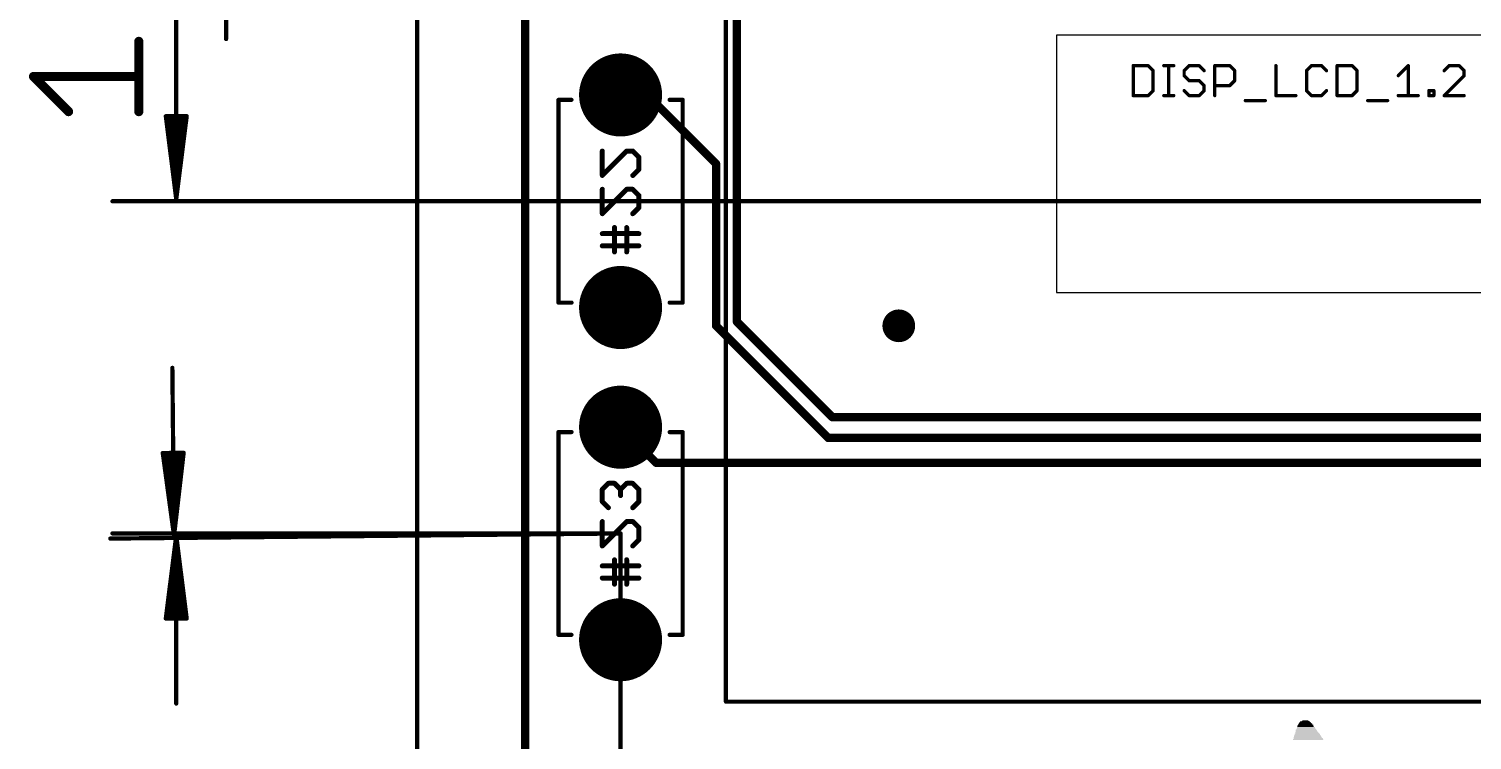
# Model space of a CAD drawing. Extents: x -15 to 72, y -20 to 100.
# Drawn here: x -15.18 to 28.97, y 6.38 to 28.13 of the extents above; entities that cross this region are included whole.
import ezdxf

# ---------------------------------------------------------------- set-up
doc = ezdxf.new("R2010")
doc.units = 0
for name, color, linetype in [('1', 12, 'CONTINUOUS'), ('16', 132, 'CONTINUOUS'), ('17', 110, 'CONTINUOUS'), ('20', 53, 'CONTINUOUS'), ('22', 6, 'CONTINUOUS'), ('23', 53, 'CONTINUOUS'), ('24', 53, 'CONTINUOUS'), ('27', 253, 'CONTINUOUS'), ('51', 253, 'CONTINUOUS')]:
    doc.layers.add(name, color=color, linetype=linetype)

# ---------------------------------------------------------------- blocks, each defined once
blk = doc.blocks.new('ROUNDP')
at = {"const_width": 0.5}
blk.add_lwpolyline([(0, -0.25, 1), (0, 0.25, 1), (0, -0.25)], format="xyb", dxfattribs=at)
blk = doc.blocks.new('PIE')
at = {"const_width": 0.5}
blk.add_lwpolyline([(0, -0.25, 1), (0, 0.25, 1), (0, -0.25)], format="xyb", dxfattribs=at)
blk = doc.blocks.new('RECT')
blk.add_solid([(-0.5, -0.5), (0.5, -0.5), (-0.5, 0.5), (0.5, 0.5)])

msp = doc.modelspace()

# ---------------------------------------------------------------- linework, layer by layer
at = {"layer": '1', "const_width": 0.254}
for points in [[(0, 0), (0, 85.09)], [(6.477, 29.972), (6.477, 19.177)], [(2.921, 26.11), (3.735, 26.11)], [(3.735, 26.11), (5.842, 24.003)], [(5.842, 24.003), (5.842, 19.05)], [(5.842, 19.05), (9.271, 15.621)], [(6.477, 19.177), (9.398, 16.256)], [(9.398, 16.256), (44.831, 16.256)], [(2.921, 15.95), (4.012, 14.859)], [(9.271, 15.621), (45.085, 15.621)], [(4.012, 14.859), (45.085, 14.859)]]:
    msp.add_lwpolyline(points, dxfattribs=at)
at = {"layer": '1', "const_width": 0.127}
for points in [[(2.921, 26.1735, 1), (2.921, 26.0465)], [(3.7799, 26.1549, 1), (3.6901, 26.0651)], [(3.735, 26.0465, 1), (3.735, 26.1735)], [(5.9055, 24.003, 1), (5.7785, 24.003)], [(5.7971, 23.9581, 1), (5.8869, 24.0479)], [(5.8869, 19.0949, 1), (5.7971, 19.0051)], [(5.7785, 19.05, 1), (5.9055, 19.05)], [(6.5219, 19.2219, 1), (6.4321, 19.1321)], [(6.4135, 19.177, 1), (6.5405, 19.177)], [(9.398, 16.3195, 1), (9.398, 16.1925)], [(9.3531, 16.2111, 1), (9.4429, 16.3009)], [(2.9659, 15.9949, 1), (2.8761, 15.9051)], [(9.271, 15.6845, 1), (9.271, 15.5575)], [(9.2261, 15.5761, 1), (9.3159, 15.6659)], [(4.012, 14.9225, 1), (4.012, 14.7955)], [(3.9671, 14.8141, 1), (4.0569, 14.9039)]]:
    msp.add_lwpolyline(points, format="xyb", dxfattribs=at)
at = {"layer": '16', "const_width": 0.254}
msp.add_lwpolyline([(0, 0), (0, 85.09)], dxfattribs=at)
at = {"layer": '20'}
for p, q in [((46.228, 27.94), (16.256, 27.94)), ((16.256, 27.94), (16.256, 20.066)), ((16.256, 20.066), (46.228, 20.066))]:
    msp.add_line(p, q, dxfattribs=at)
at = {"layer": '20', "const_width": 0.127}
msp.add_lwpolyline([(0, 85), (0, 0)], dxfattribs=at)
at = {"layer": '22'}
for points, const_width in [([(6.142, 76.958), (6.142, 7.558)], 0.127), ([(1.421, 25.96), (1.021, 25.96)], 0.127), ([(1.021, 25.96), (1.021, 19.76)], 0.127), ([(4.421, 25.96), (4.821, 25.96)], 0.127), ([(4.821, 25.96), (4.821, 19.76)], 0.127), ([(2.3622, 24.3936), (2.3622, 23.6479)], 0.1524), ([(2.3622, 23.6479), (3.1079, 24.3936)], 0.1524), ([(3.1079, 24.3936), (3.2943, 24.3936)], 0.1524), ([(3.2943, 24.3936), (3.4808, 24.2072)], 0.1524), ([(3.4808, 24.2072), (3.4808, 23.8343)], 0.1524), ([(3.4808, 23.8343), (3.2943, 23.6479)], 0.1524), ([(2.3622, 23.2242), (2.3622, 22.4785)], 0.1524), ([(2.3622, 22.4785), (3.1079, 23.2242)], 0.1524), ([(3.1079, 23.2242), (3.2943, 23.2242)], 0.1524), ([(3.2943, 23.2242), (3.4808, 23.0378)], 0.1524), ([(3.4808, 23.0378), (3.4808, 22.6649)], 0.1524), ([(3.4808, 22.6649), (3.2943, 22.4785)], 0.1524), ([(2.7351, 21.3091), (2.7351, 22.0548)], 0.1524), ([(3.1079, 21.8684), (3.1079, 22.0548)], 0.1524), ([(3.4808, 21.8684), (2.3622, 21.8684)], 0.1524), ([(3.1079, 21.3091), (3.1079, 21.8684)], 0.1524), ([(2.3622, 21.4955), (3.4808, 21.4955)], 0.1524), ([(1.021, 19.76), (1.421, 19.76)], 0.127), ([(4.821, 19.76), (4.421, 19.76)], 0.127), ([(1.421, 15.8), (1.021, 15.8)], 0.127), ([(1.021, 15.8), (1.021, 9.6)], 0.127), ([(4.421, 15.8), (4.821, 15.8)], 0.127), ([(4.821, 15.8), (4.821, 9.6)], 0.127), ([(2.5486, 14.2336), (2.3622, 14.0472)], 0.1524), ([(2.7351, 14.2336), (2.5486, 14.2336)], 0.1524), ([(2.9215, 14.0472), (2.7351, 14.2336)], 0.1524), ([(3.1079, 14.2336), (2.9215, 14.0472)], 0.1524), ([(3.2943, 14.2336), (3.1079, 14.2336)], 0.1524), ([(3.4808, 14.0472), (3.2943, 14.2336)], 0.1524), ([(2.3622, 14.0472), (2.3622, 13.6743)], 0.1524), ([(2.3622, 13.6743), (2.5486, 13.4879)], 0.1524), ([(2.9215, 14.0472), (2.9215, 13.8607)], 0.1524), ([(3.2943, 13.4879), (3.4808, 13.6743)], 0.1524), ([(3.4808, 13.6743), (3.4808, 14.0472)], 0.1524), ([(2.3622, 13.0642), (2.3622, 12.3185)], 0.1524), ([(2.3622, 12.3185), (3.1079, 13.0642)], 0.1524), ([(3.1079, 13.0642), (3.2943, 13.0642)], 0.1524), ([(3.2943, 13.0642), (3.4808, 12.8778)], 0.1524), ([(3.4808, 12.8778), (3.4808, 12.5049)], 0.1524), ([(3.4808, 12.5049), (3.2943, 12.3185)], 0.1524), ([(2.7351, 11.1491), (2.7351, 11.8948)], 0.1524), ([(3.1079, 11.7084), (3.1079, 11.8948)], 0.1524), ([(3.4808, 11.7084), (2.3622, 11.7084)], 0.1524), ([(3.1079, 11.1491), (3.1079, 11.7084)], 0.1524), ([(2.3622, 11.3355), (3.4808, 11.3355)], 0.1524), ([(1.021, 9.6), (1.421, 9.6)], 0.127), ([(4.821, 9.6), (4.421, 9.6)], 0.127), ([(6.142, 7.558), (56.342, 7.558)], 0.127)]:
    msp.add_lwpolyline(points, dxfattribs=dict(at, const_width=const_width))
for points, const_width in [([(1.021, 25.9917, 1), (1.021, 25.9283)], 0.0635), ([(1.0528, 25.96, 1), (0.9893, 25.96)], 0.0635), ([(1.421, 25.9283, 1), (1.421, 25.9917)], 0.0635), ([(4.421, 25.9917, 1), (4.421, 25.9283)], 0.0635), ([(4.8528, 25.96, 1), (4.7893, 25.96)], 0.0635), ([(4.821, 25.9283, 1), (4.821, 25.9917)], 0.0635), ([(2.4003, 24.3936, 1), (2.3241, 24.3936)], 0.0762), ([(3.1079, 24.4317, 1), (3.1079, 24.3555)], 0.0762), ([(3.1348, 24.3667, 1), (3.081, 24.4205)], 0.0762), ([(3.3213, 24.4205, 1), (3.2674, 24.3667)], 0.0762), ([(3.2943, 24.3555, 1), (3.2943, 24.4317)], 0.0762), ([(3.5189, 24.2072, 1), (3.4427, 24.2072)], 0.0762), ([(3.4427, 23.8343, 1), (3.5189, 23.8343)], 0.0762), ([(3.4538, 24.1802, 1), (3.5077, 24.2341)], 0.0762), ([(3.5077, 23.8074, 1), (3.4538, 23.8613)], 0.0762), ([(2.3241, 23.6479, 1), (2.4003, 23.6479)], 0.0762), ([(2.3353, 23.6748, 1), (2.3891, 23.621)], 0.0762), ([(3.2674, 23.6748, 1), (3.3213, 23.621)], 0.0762), ([(2.4003, 23.2242, 1), (2.3241, 23.2242)], 0.0762), ([(3.1079, 23.2623, 1), (3.1079, 23.1861)], 0.0762), ([(3.1348, 23.1973, 1), (3.081, 23.2511)], 0.0762), ([(3.3213, 23.2511, 1), (3.2674, 23.1973)], 0.0762), ([(3.2943, 23.1861, 1), (3.2943, 23.2623)], 0.0762), ([(3.5189, 23.0378, 1), (3.4427, 23.0378)], 0.0762), ([(3.4538, 23.0108, 1), (3.5077, 23.0647)], 0.0762), ([(2.3241, 22.4785, 1), (2.4003, 22.4785)], 0.0762), ([(2.3353, 22.5054, 1), (2.3891, 22.4516)], 0.0762), ([(3.2674, 22.5054, 1), (3.3213, 22.4516)], 0.0762), ([(3.4427, 22.6649, 1), (3.5189, 22.6649)], 0.0762), ([(3.5077, 22.638, 1), (3.4538, 22.6919)], 0.0762), ([(2.7732, 22.0548, 1), (2.697, 22.0548)], 0.0762), ([(3.146, 22.0548, 1), (3.0698, 22.0548)], 0.0762), ([(2.3622, 21.9065, 1), (2.3622, 21.8303)], 0.0762), ([(3.146, 21.8684, 1), (3.0698, 21.8684)], 0.0762), ([(3.0698, 21.8684, 1), (3.146, 21.8684)], 0.0762), ([(3.4808, 21.8303, 1), (3.4808, 21.9065)], 0.0762), ([(2.3622, 21.5336, 1), (2.3622, 21.4574)], 0.0762), ([(2.697, 21.3091, 1), (2.7732, 21.3091)], 0.0762), ([(3.0698, 21.3091, 1), (3.146, 21.3091)], 0.0762), ([(3.4808, 21.4574, 1), (3.4808, 21.5336)], 0.0762), ([(1.021, 19.7918, 1), (1.021, 19.7283)], 0.0635), ([(0.9893, 19.76, 1), (1.0528, 19.76)], 0.0635), ([(1.421, 19.7283, 1), (1.421, 19.7918)], 0.0635), ([(4.421, 19.7918, 1), (4.421, 19.7283)], 0.0635), ([(4.7893, 19.76, 1), (4.8528, 19.76)], 0.0635), ([(4.821, 19.7283, 1), (4.821, 19.7918)], 0.0635), ([(1.021, 15.8318, 1), (1.021, 15.7683)], 0.0635), ([(1.0528, 15.8, 1), (0.9893, 15.8)], 0.0635), ([(1.421, 15.7683, 1), (1.421, 15.8318)], 0.0635), ([(4.421, 15.8318, 1), (4.421, 15.7683)], 0.0635), ([(4.8528, 15.8, 1), (4.7893, 15.8)], 0.0635), ([(4.821, 15.7683, 1), (4.821, 15.8318)], 0.0635), ([(2.5486, 14.2717, 1), (2.5486, 14.1955)], 0.0762), ([(2.5756, 14.2067, 1), (2.5217, 14.2605)], 0.0762), ([(2.762, 14.2605, 1), (2.7081, 14.2067)], 0.0762), ([(2.7351, 14.1955, 1), (2.7351, 14.2717)], 0.0762), ([(3.1079, 14.2717, 1), (3.1079, 14.1955)], 0.0762), ([(3.1348, 14.2067, 1), (3.081, 14.2605)], 0.0762), ([(3.3213, 14.2605, 1), (3.2674, 14.2067)], 0.0762), ([(3.2943, 14.1955, 1), (3.2943, 14.2717)], 0.0762), ([(2.4003, 14.0472, 1), (2.3241, 14.0472)], 0.0762), ([(2.3353, 14.0741, 1), (2.3891, 14.0202)], 0.0762), ([(2.3891, 13.7013, 1), (2.3353, 13.6474)], 0.0762), ([(2.3241, 13.6743, 1), (2.4003, 13.6743)], 0.0762), ([(2.8945, 14.0741, 1), (2.9484, 14.0202)], 0.0762), ([(2.9596, 14.0472, 1), (2.8834, 14.0472)], 0.0762), ([(2.8834, 13.8607, 1), (2.9596, 13.8607)], 0.0762), ([(2.8945, 14.0202, 1), (2.9484, 14.0741)], 0.0762), ([(3.5189, 14.0472, 1), (3.4427, 14.0472)], 0.0762), ([(3.4427, 13.6743, 1), (3.5189, 13.6743)], 0.0762), ([(3.4538, 14.0202, 1), (3.5077, 14.0741)], 0.0762), ([(3.5077, 13.6474, 1), (3.4538, 13.7013)], 0.0762), ([(2.5217, 13.461, 1), (2.5756, 13.5148)], 0.0762), ([(3.2674, 13.5148, 1), (3.3213, 13.461)], 0.0762), ([(2.4003, 13.0642, 1), (2.3241, 13.0642)], 0.0762), ([(3.1079, 13.1023, 1), (3.1079, 13.0261)], 0.0762), ([(3.1348, 13.0373, 1), (3.081, 13.0911)], 0.0762), ([(3.3213, 13.0911, 1), (3.2674, 13.0373)], 0.0762), ([(3.2943, 13.0261, 1), (3.2943, 13.1023)], 0.0762), ([(3.5189, 12.8778, 1), (3.4427, 12.8778)], 0.0762), ([(3.4538, 12.8508, 1), (3.5077, 12.9047)], 0.0762), ([(2.3353, 12.3454, 1), (2.3891, 12.2916)], 0.0762), ([(3.2674, 12.3454, 1), (3.3213, 12.2916)], 0.0762), ([(3.4427, 12.5049, 1), (3.5189, 12.5049)], 0.0762), ([(3.5077, 12.478, 1), (3.4538, 12.5319)], 0.0762), ([(2.3241, 12.3185, 1), (2.4003, 12.3185)], 0.0762), ([(2.7732, 11.8948, 1), (2.697, 11.8948)], 0.0762), ([(3.146, 11.8948, 1), (3.0698, 11.8948)], 0.0762), ([(2.3622, 11.7465, 1), (2.3622, 11.6703)], 0.0762), ([(3.146, 11.7084, 1), (3.0698, 11.7084)], 0.0762), ([(3.0698, 11.7084, 1), (3.146, 11.7084)], 0.0762), ([(3.4808, 11.6703, 1), (3.4808, 11.7465)], 0.0762), ([(2.3622, 11.3736, 1), (2.3622, 11.2974)], 0.0762), ([(2.697, 11.1491, 1), (2.7732, 11.1491)], 0.0762), ([(3.0698, 11.1491, 1), (3.146, 11.1491)], 0.0762), ([(3.4808, 11.2974, 1), (3.4808, 11.3736)], 0.0762), ([(1.021, 9.6318, 1), (1.021, 9.5682)], 0.0635), ([(0.9893, 9.6, 1), (1.0528, 9.6)], 0.0635), ([(1.421, 9.5682, 1), (1.421, 9.6318)], 0.0635), ([(4.421, 9.6318, 1), (4.421, 9.5682)], 0.0635), ([(4.7893, 9.6, 1), (4.8528, 9.6)], 0.0635), ([(4.821, 9.5682, 1), (4.821, 9.6318)], 0.0635), ([(6.142, 7.5898, 1), (6.142, 7.5263)], 0.0635), ([(6.1103, 7.558, 1), (6.1738, 7.558)], 0.0635)]:
    msp.add_lwpolyline(points, format="xyb", dxfattribs=dict(at, const_width=const_width))
at = {"layer": '23'}
msp.add_point((11.43, 19.05), dxfattribs=at)
at = {"layer": '24'}
for p in [(2.921, 22.86), (2.921, 12.7)]:
    msp.add_point(p, dxfattribs=at)
at = {"layer": '27', "const_width": 0.1016}
for points in [[(18.5988, 27.005), (18.5988, 26.0898)], [(19.0564, 27.005), (18.5988, 27.005)], [(19.2089, 26.8525), (19.0564, 27.005)], [(19.5343, 27.005), (19.8394, 27.005)], [(19.6868, 26.0898), (19.6868, 27.005)], [(20.3105, 27.005), (20.158, 26.8525)], [(20.6156, 27.005), (20.3105, 27.005)], [(20.7681, 26.8525), (20.6156, 27.005)], [(21.0935, 26.0898), (21.0935, 27.005)], [(21.0935, 27.005), (21.5511, 27.005)], [(21.5511, 27.005), (21.7036, 26.8525)], [(22.9646, 27.005), (22.9646, 26.0898)], [(24.0526, 27.005), (23.9001, 26.8525)], [(24.3577, 27.005), (24.0526, 27.005)], [(24.5102, 26.8525), (24.3577, 27.005)], [(24.8356, 27.005), (24.8356, 26.0898)], [(25.2932, 27.005), (24.8356, 27.005)], [(25.4457, 26.8525), (25.2932, 27.005)], [(26.7066, 26.6999), (27.0117, 27.005)], [(27.0117, 27.005), (27.0117, 26.0898)], [(28.2624, 27.005), (28.1099, 26.8525)], [(28.5675, 27.005), (28.2624, 27.005)], [(28.72, 26.8525), (28.5675, 27.005)], [(19.2089, 26.2423), (19.2089, 26.8525)], [(20.158, 26.8525), (20.158, 26.6999)], [(20.158, 26.6999), (20.3105, 26.5474)], [(20.3105, 26.5474), (20.6156, 26.5474)], [(20.6156, 26.5474), (20.7681, 26.3949)], [(21.7036, 26.5474), (21.5511, 26.3949)], [(21.7036, 26.8525), (21.7036, 26.5474)], [(23.9001, 26.8525), (23.9001, 26.2423)], [(25.4457, 26.2423), (25.4457, 26.8525)], [(28.1099, 26.0898), (28.72, 26.6999)], [(28.72, 26.6999), (28.72, 26.8525)], [(18.5988, 26.0898), (19.0564, 26.0898)], [(19.0564, 26.0898), (19.2089, 26.2423)], [(19.5343, 26.0898), (19.8394, 26.0898)], [(20.3105, 26.0898), (20.158, 26.2423)], [(20.6156, 26.0898), (20.3105, 26.0898)], [(20.7681, 26.2423), (20.6156, 26.0898)], [(20.7681, 26.3949), (20.7681, 26.2423)], [(21.5511, 26.3949), (21.0935, 26.3949)], [(22.9646, 26.0898), (23.5747, 26.0898)], [(23.9001, 26.2423), (24.0526, 26.0898)], [(24.0526, 26.0898), (24.3577, 26.0898)], [(24.3577, 26.0898), (24.5102, 26.2423)], [(24.8356, 26.0898), (25.2932, 26.0898)], [(25.2932, 26.0898), (25.4457, 26.2423)], [(26.7066, 26.0898), (27.3167, 26.0898)], [(27.6421, 26.0898), (27.6421, 26.2423)], [(27.6421, 26.2423), (27.7947, 26.2423)], [(27.7947, 26.0898), (27.6421, 26.0898)], [(27.7947, 26.2423), (27.7947, 26.0898)], [(28.72, 26.0898), (28.1099, 26.0898)], [(22.029, 25.9373), (22.6392, 25.9373)], [(25.7711, 25.9373), (26.3812, 25.9373)]]:
    msp.add_lwpolyline(points, dxfattribs=at)
at = {"layer": '27', "const_width": 0.0508}
for points in [[(18.6242, 27.005, 1), (18.5734, 27.005)], [(18.5988, 27.0304, 1), (18.5988, 26.9796)], [(19.0744, 27.0229, 1), (19.0384, 26.987)], [(19.0564, 26.9796, 1), (19.0564, 27.0304)], [(19.5343, 27.0304, 1), (19.5343, 26.9796)], [(19.7122, 27.005, 1), (19.6614, 27.005)], [(19.8394, 26.9796, 1), (19.8394, 27.0304)], [(20.3105, 27.0304, 1), (20.3105, 26.9796)], [(20.3285, 26.987, 1), (20.2926, 27.0229)], [(20.6335, 27.0229, 1), (20.5976, 26.987)], [(20.6156, 26.9796, 1), (20.6156, 27.0304)], [(21.1189, 27.005, 1), (21.0681, 27.005)], [(21.0935, 27.0304, 1), (21.0935, 26.9796)], [(21.5691, 27.0229, 1), (21.5331, 26.987)], [(21.5511, 26.9796, 1), (21.5511, 27.0304)], [(22.99, 27.005, 1), (22.9392, 27.005)], [(24.0526, 27.0304, 1), (24.0526, 26.9796)], [(24.0706, 26.987, 1), (24.0346, 27.0229)], [(24.3756, 27.0229, 1), (24.3397, 26.987)], [(24.3577, 26.9796, 1), (24.3577, 27.0304)], [(24.861, 27.005, 1), (24.8102, 27.005)], [(24.8356, 27.0304, 1), (24.8356, 26.9796)], [(25.3111, 27.0229, 1), (25.2752, 26.987)], [(25.2932, 26.9796, 1), (25.2932, 27.0304)], [(27.0371, 27.005, 1), (26.9863, 27.005)], [(27.0296, 26.987, 1), (26.9937, 27.0229)], [(28.2624, 27.0304, 1), (28.2624, 26.9796)], [(28.2804, 26.987, 1), (28.2445, 27.0229)], [(28.5855, 27.0229, 1), (28.5495, 26.987)], [(28.5675, 26.9796, 1), (28.5675, 27.0304)], [(19.2343, 26.8525, 1), (19.1835, 26.8525)], [(19.191, 26.8345, 1), (19.2269, 26.8704)], [(20.1834, 26.8525, 1), (20.1326, 26.8525)], [(20.14, 26.8704, 1), (20.176, 26.8345)], [(20.176, 26.7179, 1), (20.14, 26.682)], [(20.1326, 26.6999, 1), (20.1834, 26.6999)], [(20.3105, 26.5728, 1), (20.3105, 26.522)], [(20.2926, 26.5294, 1), (20.3285, 26.5654)], [(20.6335, 26.5654, 1), (20.5976, 26.5294)], [(20.6156, 26.522, 1), (20.6156, 26.5728)], [(20.7502, 26.8345, 1), (20.7861, 26.8704)], [(21.729, 26.8525, 1), (21.6782, 26.8525)], [(21.6782, 26.5474, 1), (21.729, 26.5474)], [(21.6857, 26.8345, 1), (21.7216, 26.8704)], [(21.7216, 26.5294, 1), (21.6857, 26.5654)], [(23.9255, 26.8525, 1), (23.8747, 26.8525)], [(23.8821, 26.8704, 1), (23.918, 26.8345)], [(24.4922, 26.8345, 1), (24.5282, 26.8704)], [(25.4711, 26.8525, 1), (25.4203, 26.8525)], [(25.4277, 26.8345, 1), (25.4637, 26.8704)], [(26.6887, 26.7179, 1), (26.7246, 26.682)], [(28.0919, 26.8704, 1), (28.1279, 26.8345)], [(28.7454, 26.8525, 1), (28.6946, 26.8525)], [(28.6946, 26.6999, 1), (28.7454, 26.6999)], [(28.7021, 26.8345, 1), (28.738, 26.8704)], [(28.738, 26.682, 1), (28.7021, 26.7179)], [(18.5988, 26.1152, 1), (18.5988, 26.0644)], [(18.5734, 26.0898, 1), (18.6242, 26.0898)], [(19.0384, 26.1078, 1), (19.0744, 26.0718)], [(19.0564, 26.0644, 1), (19.0564, 26.1152)], [(19.1835, 26.2423, 1), (19.2343, 26.2423)], [(19.2269, 26.2244, 1), (19.191, 26.2603)], [(19.5343, 26.1152, 1), (19.5343, 26.0644)], [(19.6614, 26.0898, 1), (19.7122, 26.0898)], [(19.8394, 26.0644, 1), (19.8394, 26.1152)], [(20.176, 26.2603, 1), (20.14, 26.2244)], [(20.3105, 26.1152, 1), (20.3105, 26.0644)], [(20.2926, 26.0718, 1), (20.3285, 26.1078)], [(20.5976, 26.1078, 1), (20.6335, 26.0718)], [(20.6156, 26.0644, 1), (20.6156, 26.1152)], [(20.7935, 26.3949, 1), (20.7427, 26.3949)], [(20.7427, 26.2423, 1), (20.7935, 26.2423)], [(20.7502, 26.3769, 1), (20.7861, 26.4128)], [(20.7861, 26.2244, 1), (20.7502, 26.2603)], [(21.0935, 26.4203, 1), (21.0935, 26.3695)], [(21.0681, 26.0898, 1), (21.1189, 26.0898)], [(21.5331, 26.4128, 1), (21.5691, 26.3769)], [(21.5511, 26.3695, 1), (21.5511, 26.4203)], [(22.9646, 26.1152, 1), (22.9646, 26.0644)], [(22.9392, 26.0898, 1), (22.99, 26.0898)], [(23.5747, 26.0644, 1), (23.5747, 26.1152)], [(23.918, 26.2603, 1), (23.8821, 26.2244)], [(23.8747, 26.2423, 1), (23.9255, 26.2423)], [(24.0526, 26.1152, 1), (24.0526, 26.0644)], [(24.0346, 26.0718, 1), (24.0706, 26.1078)], [(24.3397, 26.1078, 1), (24.3756, 26.0718)], [(24.3577, 26.0644, 1), (24.3577, 26.1152)], [(24.5282, 26.2244, 1), (24.4922, 26.2603)], [(24.8356, 26.1152, 1), (24.8356, 26.0644)], [(24.8102, 26.0898, 1), (24.861, 26.0898)], [(25.2752, 26.1078, 1), (25.3111, 26.0718)], [(25.2932, 26.0644, 1), (25.2932, 26.1152)], [(25.4203, 26.2423, 1), (25.4711, 26.2423)], [(25.4637, 26.2244, 1), (25.4277, 26.2603)], [(26.7066, 26.1152, 1), (26.7066, 26.0644)], [(26.9863, 26.0898, 1), (27.0371, 26.0898)], [(27.3167, 26.0644, 1), (27.3167, 26.1152)], [(27.6675, 26.2423, 1), (27.6167, 26.2423)], [(27.6421, 26.2677, 1), (27.6421, 26.2169)], [(27.6421, 26.1152, 1), (27.6421, 26.0644)], [(27.6167, 26.0898, 1), (27.6675, 26.0898)], [(27.8201, 26.2423, 1), (27.7693, 26.2423)], [(27.7693, 26.0898, 1), (27.8201, 26.0898)], [(27.7947, 26.2169, 1), (27.7947, 26.2677)], [(27.7947, 26.0644, 1), (27.7947, 26.1152)], [(28.0919, 26.1078, 1), (28.1279, 26.0718)], [(28.1099, 26.1152, 1), (28.1099, 26.0644)], [(28.72, 26.0644, 1), (28.72, 26.1152)], [(22.029, 25.9627, 1), (22.029, 25.9119)], [(22.6392, 25.9119, 1), (22.6392, 25.9627)], [(25.7711, 25.9627, 1), (25.7711, 25.9119)], [(26.3812, 25.9119, 1), (26.3812, 25.9627)]]:
    msp.add_lwpolyline(points, format="xyb", dxfattribs=at)
at = {"layer": '51'}
for points, const_width in [([(-3.302, 85.025), (-3.302, 0.065)], 0.13), ([(-10.668, 22.925), (-10.668, 37.9919)], 0.13), ([(-9.144, 32.955), (-9.144, 27.82)], 0.13), ([(-11.8127, 25.5997), (-11.8127, 27.7486)], 0.2794), ([(-13.9616, 25.5997), (-15.0361, 26.6742)], 0.2794), ([(-15.0361, 26.6742), (-11.8127, 26.6742)], 0.2794), ([(-10.668, 22.925), (-10.9872, 25.46)], 0.13), ([(-10.9872, 25.46), (-10.3488, 25.46)], 0.13), ([(-10.668, 22.925), (-10.928, 25.46)], 0.13), ([(-10.668, 22.925), (-10.798, 25.46)], 0.13), ([(-10.3488, 25.46), (-10.668, 22.925)], 0.13), ([(-10.538, 25.46), (-10.668, 22.925)], 0.13), ([(-10.408, 25.46), (-10.668, 22.925)], 0.13), ([(2.921, 22.86), (-12.618, 22.86)], 0.13), ([(2.921, 22.86), (63.164, 22.86)], 0.13), ([(-10.7359, 12.6284), (-10.7872, 17.7632)], 0.13), ([(-10.442, 15.1665), (-11.0804, 15.1601)], 0.13), ([(-11.0804, 15.1601), (-10.7359, 12.6284)], 0.13), ([(-11.0212, 15.1607), (-10.7359, 12.6284)], 0.13), ([(-10.8912, 15.162), (-10.7359, 12.6284)], 0.13), ([(-10.7359, 12.6284), (-10.442, 15.1665)], 0.13), ([(-10.7359, 12.6284), (-10.5012, 15.1659)], 0.13), ([(-10.7359, 12.6284), (-10.6312, 15.1646)], 0.13), ([(2.921, 12.7), (-12.6851, 12.5439)], 0.13), ([(2.921, 12.7), (-12.618, 12.7)], 0.13), ([(-10.668, 12.635), (-10.9872, 10.1)], 0.13), ([(-10.668, 12.635), (-10.928, 10.1)], 0.13), ([(-10.668, 12.635), (-10.798, 10.1)], 0.13), ([(-10.668, 12.635), (-10.668, 7.5)], 0.13), ([(-10.3488, 10.1), (-10.668, 12.635)], 0.13), ([(-10.538, 10.1), (-10.668, 12.635)], 0.13), ([(-10.408, 10.1), (-10.668, 12.635)], 0.13), ([(0, 12.7), (0, -15.158)], 0.13), ([(2.921, 12.7), (2.921, -15.158)], 0.13), ([(-10.9872, 10.1), (-10.3488, 10.1)], 0.13)]:
    msp.add_lwpolyline(points, dxfattribs=dict(at, const_width=const_width))
for points, const_width in [([(-11.7429, 27.7486, 1), (-11.8826, 27.7486)], 0.1397), ([(-9.1765, 27.82, 1), (-9.1115, 27.82)], 0.065), ([(-15.0361, 26.744, 1), (-15.0361, 26.6043)], 0.1397), ([(-14.9867, 26.7235, 1), (-15.0854, 26.6248)], 0.1397), ([(-11.8127, 26.6043, 1), (-11.8127, 26.744)], 0.1397), ([(-14.011, 25.5503, 1), (-13.9122, 25.6491)], 0.1397), ([(-11.8826, 25.5997, 1), (-11.7429, 25.5997)], 0.1397), ([(-10.955, 25.4641, 1), (-11.0195, 25.4559)], 0.065), ([(-10.9872, 25.4925, 1), (-10.9872, 25.4275)], 0.065), ([(-10.8957, 25.4633, 1), (-10.9603, 25.4567)], 0.065), ([(-10.7655, 25.4617, 1), (-10.8305, 25.4583)], 0.065), ([(-10.5055, 25.4583, 1), (-10.5705, 25.4617)], 0.065), ([(-10.3757, 25.4567, 1), (-10.4403, 25.4633)], 0.065), ([(-10.3165, 25.4559, 1), (-10.381, 25.4641)], 0.065), ([(-10.3488, 25.4275, 1), (-10.3488, 25.4925)], 0.065), ([(-10.7002, 22.9291, 1), (-10.6358, 22.9209)], 0.065), ([(-10.7003, 22.9283, 1), (-10.6357, 22.9217)], 0.065), ([(-10.7005, 22.9233, 1), (-10.6355, 22.9267)], 0.065), ([(-10.7005, 22.9267, 1), (-10.6355, 22.9233)], 0.065), ([(-10.7005, 22.925, 1), (-10.6355, 22.925)], 0.065), ([(-10.7003, 22.9217, 1), (-10.6357, 22.9283)], 0.065), ([(-10.7002, 22.9209, 1), (-10.6358, 22.9291)], 0.065), ([(-12.618, 22.8925, 1), (-12.618, 22.8275)], 0.065), ([(2.921, 22.8925, 1), (2.921, 22.8275)], 0.065), ([(2.921, 22.8275, 1), (2.921, 22.8925)], 0.065), ([(-10.7547, 17.7635, 1), (-10.8197, 17.7629)], 0.065), ([(-11.0808, 15.1926, 1), (-11.0801, 15.1276)], 0.065), ([(-11.0482, 15.1645, 1), (-11.1126, 15.1557)], 0.065), ([(-10.9889, 15.1643, 1), (-11.0535, 15.1571)], 0.065), ([(-10.8588, 15.164, 1), (-10.9236, 15.16)], 0.065), ([(-10.5987, 15.1633, 1), (-10.6637, 15.1659)], 0.065), ([(-10.4689, 15.1629, 1), (-10.5336, 15.1689)], 0.065), ([(-10.4097, 15.1628, 1), (-10.4743, 15.1702)], 0.065), ([(-10.4417, 15.134, 1), (-10.4423, 15.199)], 0.065), ([(-12.6854, 12.5764, 1), (-12.6848, 12.5114)], 0.065), ([(-12.618, 12.7325, 1), (-12.618, 12.6675)], 0.065), ([(-10.7684, 12.6281, 1), (-10.7034, 12.6288)], 0.065), ([(-10.7681, 12.6322, 1), (-10.7036, 12.6247)], 0.065), ([(-10.7682, 12.6314, 1), (-10.7035, 12.6254)], 0.065), ([(-10.7683, 12.6264, 1), (-10.7034, 12.6304)], 0.065), ([(-10.7683, 12.6298, 1), (-10.7034, 12.6271)], 0.065), ([(-10.7682, 12.6248, 1), (-10.7036, 12.6321)], 0.065), ([(-10.7681, 12.6241, 1), (-10.7037, 12.6328)], 0.065), ([(-10.6355, 12.635, 1), (-10.7005, 12.635)], 0.065), ([(-10.6358, 12.6391, 1), (-10.7002, 12.6309)], 0.065), ([(-10.6355, 12.6333, 1), (-10.7005, 12.6367)], 0.065), ([(-10.6355, 12.6367, 1), (-10.7005, 12.6333)], 0.065), ([(-10.6357, 12.6383, 1), (-10.7003, 12.6317)], 0.065), ([(-10.6357, 12.6317, 1), (-10.7003, 12.6383)], 0.065), ([(-10.6358, 12.6309, 1), (-10.7002, 12.6391)], 0.065), ([(0.0325, 12.7, 1), (-0.0325, 12.7)], 0.065), ([(2.9535, 12.7, 1), (2.8885, 12.7)], 0.065), ([(2.9213, 12.6675, 1), (2.9207, 12.7325)], 0.065), ([(2.921, 12.6675, 1), (2.921, 12.7325)], 0.065), ([(-10.9872, 10.1325, 1), (-10.9872, 10.0675)], 0.065), ([(-10.3488, 10.0675, 1), (-10.3488, 10.1325)], 0.065), ([(-11.0195, 10.1041, 1), (-10.955, 10.0959)], 0.065), ([(-10.9603, 10.1033, 1), (-10.8957, 10.0967)], 0.065), ([(-10.8305, 10.1017, 1), (-10.7655, 10.0983)], 0.065), ([(-10.5705, 10.0983, 1), (-10.5055, 10.1017)], 0.065), ([(-10.4403, 10.0967, 1), (-10.3757, 10.1033)], 0.065), ([(-10.381, 10.0959, 1), (-10.3165, 10.1041)], 0.065), ([(-10.7005, 7.5, 1), (-10.6355, 7.5)], 0.065)]:
    msp.add_lwpolyline(points, format="xyb", dxfattribs=dict(at, const_width=const_width))

# ---------------------------------------------------------------- block references
at = {"layer": '1'}
msp.add_blockref('PIE', (11.43, 19.05), dxfattribs=at)
at = {"layer": '17', "rotation": 270}
for p, xscale, yscale in [((2.921, 26.11), 2.54, 2.54), ((2.921, 26.11), 2.54, 2.54), ((2.921, 26.11), 1.95, 1.95), ((2.921, 19.61), 2.54, 2.54), ((2.921, 19.61), 2.54, 2.54), ((2.921, 19.61), 1.95, 1.95), ((2.921, 15.95), 2.54, 2.54), ((2.921, 15.95), 2.54, 2.54), ((2.921, 15.95), 1.95, 1.95), ((2.921, 9.45), 2.54, 2.54), ((2.921, 9.45), 2.54, 2.54), ((2.921, 9.45), 1.95, 1.95)]:
    msp.add_blockref('ROUNDP', p, dxfattribs=dict(at, xscale=xscale, yscale=yscale))
at = {"layer": '22', "rotation": 180}
for p, xscale, yscale in [((23.9058, 6.6238), 0.7041, 0.0168), ((23.8973, 6.6741), 0.6538, 0.0168), ((23.8973, 6.6574), 0.6538, 0.0167), ((23.9057, 6.6406), 0.6706, 0.0168), ((23.889, 6.6909), 0.6371, 0.0168), ((23.8805, 6.7244), 0.5867, 0.0168), ((23.889, 6.7077), 0.6035, 0.0167), ((23.8806, 6.7747), 0.5532, 0.0168), ((23.8806, 6.7579), 0.5532, 0.0168), ((23.889, 6.7412), 0.5699, 0.0167), ((23.8638, 6.825), 0.4862, 0.0168), ((23.8722, 6.8082), 0.5029, 0.0168), ((23.8722, 6.7915), 0.5029, 0.0167), ((23.8722, 6.8418), 0.4694, 0.0167), ((23.8639, 6.8753), 0.4191, 0.0168), ((23.8639, 6.8585), 0.4191, 0.0168), ((23.8554, 6.9088), 0.3688, 0.0168), ((23.8638, 6.8921), 0.3856, 0.0167), ((23.8555, 6.9256), 0.3353, 0.0167), ((23.8554, 6.9423), 0.3018, 0.0168), ((23.8638, 6.9591), 0.218, 0.0168), ((23.8638, 6.9759), 0.1844, 0.0167), ((23.9476, 6.4059), 0.922, 0.0168), ((23.956, 6.3891), 0.9388, 0.0168), ((23.9308, 6.4729), 0.8549, 0.0167), ((23.9476, 6.4394), 0.8885, 0.0168), ((23.956, 6.4226), 0.9052, 0.0167), ((23.9393, 6.4562), 0.8717, 0.0168), ((23.9308, 6.5232), 0.8215, 0.0168), ((23.9308, 6.5065), 0.8215, 0.0167), ((23.9392, 6.4897), 0.8382, 0.0168), ((23.9141, 6.5735), 0.7544, 0.0168), ((23.9225, 6.5568), 0.7712, 0.0167), ((23.9225, 6.54), 0.7712, 0.0168), ((23.9225, 6.5903), 0.7376, 0.0168), ((23.9058, 6.6071), 0.7041, 0.0167)]:
    msp.add_blockref('RECT', p, dxfattribs=dict(at, xscale=xscale, yscale=yscale))

doc.saveas('drawing.dxf')
